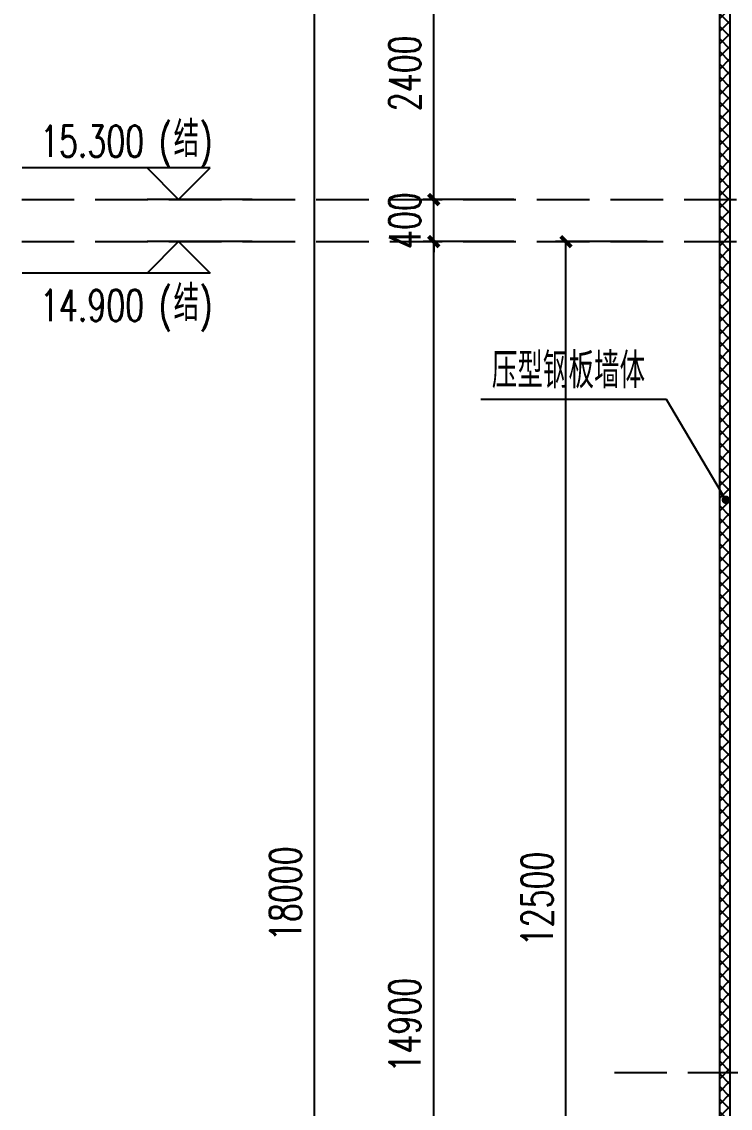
# Model space of a CAD drawing. Extents: x -1899985 to -450366, y 556196 to 2151267.
# Drawn here: x -1020304 to -1013564, y 574917 to 585248 of the extents above; entities that cross this region are included whole.
import ezdxf

# ---------------------------------------------------------------- set-up
doc = ezdxf.new("R2010")
doc.units = 0
doc.header["$LTSCALE"] = 1000
doc.header["$MEASUREMENT"] = 0
doc.linetypes.add('__DASH', pattern=[0.35, 0.25, -0.1])
doc.linetypes.add('DOTE', pattern=[2.42, 2, -0.2, 0.02, -0.2])
doc.layers.get('Defpoints').update_dxf_attribs({"color": 210})
for name, color, linetype in [('A-AXIS-D', 1, 'Continuous'), ('A-AXIS-DOTE', 14, 'DOTE'), ('A-AXIS-DP', 126, 'Continuous'), ('A-AXIS-SYMB', 3, 'Continuous'), ('AS-WALL', 40, 'Continuous'), ('DIM_ELEV', 3, 'Continuous'), ('PUB_HATCH', 8, 'Continuous'), ('PUB_TEXT', 7, 'Continuous')]:
    doc.layers.add(name, color=color, linetype=linetype)
doc.styles.add('_TCH_DIM', font='SIMPLEX', dxfattribs={"bigfont": 'GBCBIG'})
doc.styles.add('_TCH_DIM_T3', font='SIMPLEX', dxfattribs={"width": 0.705882, "bigfont": 'GBCBIG'})
doc.dimstyles.new('_TCH_ARCH&&100', dxfattribs={"dimtxt": 297.5, "dimasz": 100, "dimexe": 100, "dimexo": 100, "dimgap": 126.25, "dimtad": 1, "dimdec": 0, "dimzin": 0, "dimdsep": 46, "dimtxsty": '_TCH_DIM_T3', "dimblk": 'ARCHTICK', "dimcen": 0.09, "dimclrt": 7, "dimazin": 2, "dimtfac": 1, "dimtdec": 0, "dimtix": 1, "dimtmove": 2, "dimatfit": 3, "dimfxl": 0, "dimtolj": 1, "dimtzin": 0, "dimarcsym": 0})

# ---------------------------------------------------------------- blocks, each defined once
blk = doc.blocks.new('_ArchTick')
at = {"color": 0, "linetype": 'ByBlock', "const_width": 0.4}
blk.add_lwpolyline([(-0.5, -0.5), (0.5, 0.5)], dxfattribs=at)
blk = doc.blocks.new('*D346')
at = {"layer": 'A-AXIS-D', "color": 0, "lineweight": -2}
for p, q in [((-1016759, 585957), (-1017620, 585957)), ((-1017520, 567957), (-1017520, 585957)), ((-1016759, 567957), (-1017620, 567957))]:
    blk.add_line(p, q, dxfattribs=at)
at = {"layer": 'Defpoints', "color": 0}
for p in [(-1017520, 585957), (-1016659, 585957), (-1016659, 567957)]:
    blk.add_point(p, dxfattribs=at)
at = {"layer": 'A-AXIS-D', "color": 0, "lineweight": -2, "xscale": 100, "yscale": 100, "zscale": 100}
for p, rotation in [((-1017520, 585957), 90), ((-1017520, 567957), 270)]:
    blk.add_blockref('_ArchTick', p, dxfattribs=dict(at, rotation=rotation))
at = {"layer": 'A-AXIS-D', "color": 7, "insert": (-1017795, 576957), "char_height": 297.5, "attachment_point": 5, "rotation": 90, "style": '_TCH_DIM_T3'}
blk.add_mtext('\\A1;18000', dxfattribs=at)
blk = doc.blocks.new('*D348')
at = {"layer": 'A-AXIS-D', "color": 0, "lineweight": -2}
for p, q in [((-1015624, 583157), (-1016485, 583157)), ((-1016385, 568257), (-1016385, 583157)), ((-1015624, 568257), (-1016485, 568257))]:
    blk.add_line(p, q, dxfattribs=at)
at = {"layer": 'Defpoints', "color": 0}
for p in [(-1016385, 583157), (-1015524, 583157), (-1015524, 568257)]:
    blk.add_point(p, dxfattribs=at)
at = {"layer": 'A-AXIS-D', "color": 0, "lineweight": -2, "xscale": 100, "yscale": 100, "zscale": 100}
for p, rotation in [((-1016385, 583157), 90), ((-1016385, 568257), 270)]:
    blk.add_blockref('_ArchTick', p, dxfattribs=dict(at, rotation=rotation))
at = {"layer": 'A-AXIS-D', "color": 7, "insert": (-1016660, 575707), "char_height": 297.5, "attachment_point": 5, "rotation": 90, "style": '_TCH_DIM_T3'}
blk.add_mtext('\\A1;14900', dxfattribs=at)
blk = doc.blocks.new('*D349')
at = {"layer": 'A-AXIS-D', "color": 0, "lineweight": -2}
for p, q in [((-1016385, 583557), (-1016385, 583657)), ((-1015624, 583557), (-1016485, 583557)), ((-1016385, 583157), (-1016385, 583557)), ((-1015624, 583157), (-1016485, 583157)), ((-1016385, 583157), (-1016385, 583057))]:
    blk.add_line(p, q, dxfattribs=at)
at = {"layer": 'Defpoints', "color": 0}
for p in [(-1016385, 583557), (-1015524, 583557), (-1015524, 583157)]:
    blk.add_point(p, dxfattribs=at)
at = {"layer": 'A-AXIS-D', "color": 0, "lineweight": -2, "xscale": 100, "yscale": 100, "zscale": 100}
for p, rotation in [((-1016385, 583557), 270), ((-1016385, 583157), 90)]:
    blk.add_blockref('_ArchTick', p, dxfattribs=dict(at, rotation=rotation))
at = {"layer": 'A-AXIS-D', "color": 7, "insert": (-1016660, 583357), "char_height": 297.5, "attachment_point": 5, "rotation": 90, "style": '_TCH_DIM_T3'}
blk.add_mtext('\\A1;400', dxfattribs=at)
blk = doc.blocks.new('*D350')
at = {"layer": 'A-AXIS-D', "color": 0, "lineweight": -2}
for p, q in [((-1015624, 585957), (-1016485, 585957)), ((-1016385, 583557), (-1016385, 585957)), ((-1015624, 583557), (-1016485, 583557))]:
    blk.add_line(p, q, dxfattribs=at)
at = {"layer": 'Defpoints', "color": 0}
for p in [(-1016385, 585957), (-1015524, 585957), (-1015524, 583557)]:
    blk.add_point(p, dxfattribs=at)
at = {"layer": 'A-AXIS-D', "color": 0, "lineweight": -2, "xscale": 100, "yscale": 100, "zscale": 100}
for p, rotation in [((-1016385, 585957), 90), ((-1016385, 583557), 270)]:
    blk.add_blockref('_ArchTick', p, dxfattribs=dict(at, rotation=rotation))
at = {"layer": 'A-AXIS-D', "color": 7, "insert": (-1016660, 584757), "char_height": 297.5, "attachment_point": 5, "rotation": 90, "style": '_TCH_DIM_T3'}
blk.add_mtext('\\A1;2400', dxfattribs=at)
blk = doc.blocks.new('*D377')
at = {"layer": 'A-AXIS-DP', "color": 0, "lineweight": -2}
for p, q in [((-1014354, 583157), (-1015227, 583157)), ((-1015127, 570657), (-1015127, 583157)), ((-1014354, 570657), (-1015227, 570657))]:
    blk.add_line(p, q, dxfattribs=at)
at = {"layer": 'Defpoints', "color": 0}
for p in [(-1015127, 583157), (-1014254, 583157), (-1014254, 570657)]:
    blk.add_point(p, dxfattribs=at)
at = {"layer": 'A-AXIS-DP', "color": 0, "lineweight": -2, "xscale": 100, "yscale": 100, "zscale": 100}
for p, rotation in [((-1015127, 583157), 90), ((-1015127, 570657), 270)]:
    blk.add_blockref('_ArchTick', p, dxfattribs=dict(at, rotation=rotation))
at = {"layer": 'A-AXIS-DP', "color": 7, "insert": (-1015402, 576907), "char_height": 297.5, "attachment_point": 5, "rotation": 90, "style": '_TCH_DIM_T3'}
blk.add_mtext('\\A1;12500', dxfattribs=at)

msp = doc.modelspace()

# ---------------------------------------------------------------- hatches: boundary and pattern name
at = {"layer": 'PUB_HATCH'}
h = msp.add_hatch(dxfattribs=at)
h.set_pattern_fill('多孔材料', color=256, scale=30, style=0)
h.set_pattern_definition([(45, (60, 0), (-60.000061, 60.000061), []), (135, (60, 0), (-60.000061, -60.000061), [])])
h.paths.add_polyline_path([(-1013564.3, 570657.5), (-1013564.3, 585907.5), (-1013664.3, 585907.5), (-1013664.3, 570657.5)])

# ---------------------------------------------------------------- linework, layer by layer
at = {"layer": 'A-AXIS-DOTE', "linetype": '__DASH', "ltscale": 2}
for p, q in [((-1020303.7, 583557.5), (-1005777.2, 583557.5)), ((-1020303.7, 583157.5), (-1005777.2, 583157.5)), ((-1014666.6, 575257.5), (-1011178.9, 575257.5))]:
    msp.add_line(p, q, dxfattribs=at)
at = {"layer": 'A-AXIS-SYMB'}
for p, q in [((-1014171.2, 581657.7), (-1015937.7, 581657.7)), ((-1013606.9, 580703), (-1014171.2, 581657.7))]:
    msp.add_line(p, q, dxfattribs=at)
at = {"layer": 'A-AXIS-SYMB', "const_width": 40}
msp.add_lwpolyline([(-1013596.7, 580685.8, 1), (-1013617.1, 580720.2, 1)], format="xyb", close=True, dxfattribs=at)
at = {"layer": 'AS-WALL'}
for p, q in [((-1013664.3, 570657.5), (-1013664.3, 585907.5)), ((-1013564.3, 570657.5), (-1013564.3, 585907.5))]:
    msp.add_line(p, q, dxfattribs=at)
at = {"layer": 'DIM_ELEV'}
for p, q in [((-1018511.4, 583857.5), (-1020299.4, 583857.5)), ((-1018811.4, 583557.5), (-1019111.4, 583857.5)), ((-1018811.4, 583557.5), (-1018511.4, 583857.5)), ((-1018111.4, 583557.5), (-1019111.4, 583557.5)), ((-1018811.4, 583157.5), (-1019111.4, 582857.5)), ((-1018111.4, 583157.5), (-1019111.4, 583157.5)), ((-1018811.4, 583157.5), (-1018511.4, 582857.5)), ((-1018511.4, 582857.5), (-1020299.4, 582857.5))]:
    msp.add_line(p, q, dxfattribs=at)

# ---------------------------------------------------------------- texts
at = {"layer": 'PUB_TEXT', "style": '_TCH_DIM'}
for s, height, p in [('结', 337.6, (-1018859.4, 583962.5)), ('结', 337.6, (-1018859.4, 582402.5)), ('压型钢板墙体', 337.59, (-1015832.7, 581762.7))]:
    msp.add_text(s, height=height, dxfattribs=at).set_placement(p)
at = {"layer": 'PUB_TEXT', "style": '_TCH_DIM', "width": 0.705882}
for s, p in [('15.300', (-1020129.4, 583962.5)), ('(', (-1018999.4, 583962.5)), (')', (-1018613.7, 583962.5)), ('14.900', (-1020129.4, 582402.5)), ('(', (-1018999.4, 582402.5)), (')', (-1018613.7, 582402.5))]:
    msp.add_text(s, height=297.5, dxfattribs=at).set_placement(p)

# ---------------------------------------------------------------- dimensions: what is measured, and where the dimension line sits
at = {"layer": 'A-AXIS-D'}
for p1, p2, picture, middle in [((-1016659.1, 567957.5), (-1016659.1, 585957.5), '*D346', (-1017795.1, 576957.5)), ((-1015524.1, 583557.5), (-1015524.1, 585957.5), '*D350', (-1016660.1, 584757.5)), ((-1015524.1, 583157.5), (-1015524.1, 583557.5), '*D349', (-1016660.1, 583357.5)), ((-1015524.1, 568257.5), (-1015524.1, 583157.5), '*D348', (-1016660.1, 575707.5))]:
    dim = msp.add_aligned_dim(p1=p1, p2=p2, distance=860.9, dimstyle='_TCH_ARCH&&100', dxfattribs=at)
    dim.commit()
    dim.dimension.update_dxf_attribs({"geometry": picture, "text_midpoint": middle})
at = {"layer": 'A-AXIS-DP'}
dim = msp.add_aligned_dim(p1=(-1014253.9, 570657.5), p2=(-1014253.9, 583157.5), distance=873.2, dimstyle='_TCH_ARCH&&100', dxfattribs=at)
dim.commit()
dim.dimension.update_dxf_attribs({"geometry": '*D377', "text_midpoint": (-1015402, 576907.5)})

doc.saveas('drawing.dxf')
